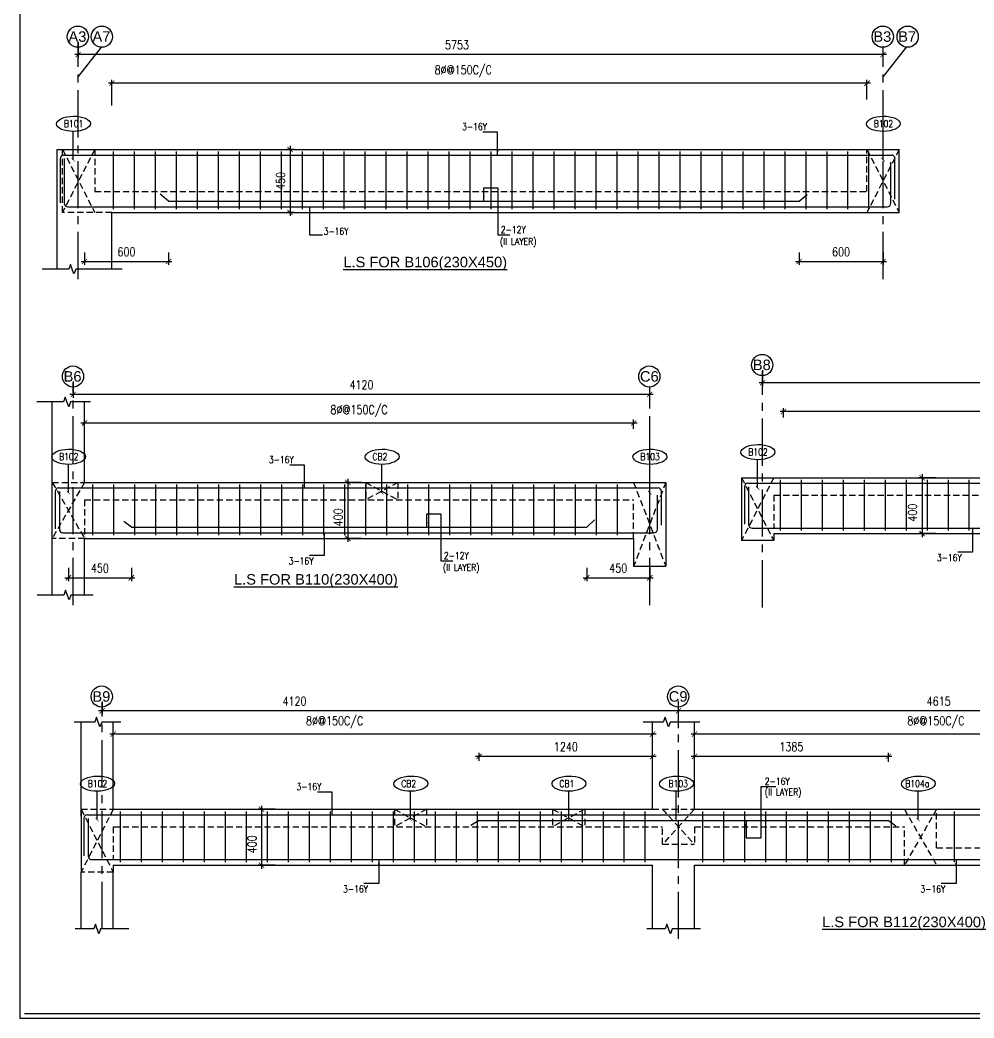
# Model space of a CAD drawing. Header units: millimetres. Extents: x 12977220 to 13113408, y -169657 to -55898.
# Drawn here: x 13040458 to 13047277, y -69919 to -62782 of the extents above; entities that cross this region are included whole.
import ezdxf

# ---------------------------------------------------------------- set-up
doc = ezdxf.new("R2010")
doc.units = ezdxf.units.MM
doc.header["$LTSCALE"] = 3
doc.header["$PDMODE"] = 66
for name, pattern in [('CENTER', [2, 1.25, -0.25, 0.25, -0.25]), ('CENTER2', [1.125, 0.75, -0.125, 0.125, -0.125]), ('HIDDEN', [0.375, 0.25, -0.125]), ('HIDDENX2', [0.75, 0.5, -0.25])]:
    doc.linetypes.add(name, pattern=pattern)
for name, color, linetype in [('BEAM ROD', 211, 'Continuous'), ('COLUMN-NAME', 83, 'Continuous'), ('DIM', 9, 'Continuous'), ('FOOTING', 60, 'Continuous'), ('GRID', 8, 'CENTER'), ('GRIDNAME', 83, 'Continuous'), ('Hidden', 5, 'HIDDEN'), ('STRIPS-COL-MID', 1, 'Continuous')]:
    doc.layers.add(name, color=color, linetype=linetype)
doc.styles.add('ariel', font='ARIAL.TTF')
doc.styles.add('ROMANS', font='romans.shx', dxfattribs={"width": 0.8})
doc.styles.add('ROMANT', font='romant.shx', dxfattribs={"width": 0.75})
doc.styles.add('STYLE1', font='romans.shx', dxfattribs={"width": 0.8})
doc.dimstyles.new('1NNN', dxfattribs={"dimtxt": 0.5, "dimasz": 0.625, "dimexe": 0.25, "dimexo": 0.25, "dimgap": 0.375, "dimtad": 1, "dimdec": 0, "dimzin": 0, "dimdsep": 46, "dimtxsty": 'ROMANS', "dimblk": 'ARCHTICK', "dimcen": 0.0225, "dimdle": 0.25, "dimclrd": 9, "dimclre": 9, "dimclrt": 4, "dimadec": 0, "dimazin": 0, "dimtfac": 1, "dimtdec": 0, "dimtofl": 0, "dimtmove": 0, "dimatfit": 3, "dimfxl": 1, "dimtvp": 0.25, "dimtolj": 1, "dimtzin": 0, "dimarcsym": 0})
doc.dimstyles.new('DIM', dxfattribs={"dimtxt": 3, "dimasz": 1, "dimexe": 1, "dimexo": 1, "dimgap": 0.5, "dimtad": 1, "dimdec": 0, "dimdsep": 46, "dimtxsty": 'ROMANT', "dimblk": 'DOT', "dimcen": 2, "dimdle": 1, "dimclrd": 9, "dimclre": 9, "dimclrt": 123, "dimadec": 0, "dimazin": 0, "dimtfac": 1, "dimtdec": 0, "dimtmove": 2, "dimatfit": 2, "dimldrblk": 'ARCHTICK', "dimfxl": 1, "dimarcsym": 0})

# ---------------------------------------------------------------- blocks, each defined once
blk = doc.blocks.new('_ARCHTICK')
at = {"color": 0, "linetype": 'ByBlock', "const_width": 0.15}
blk.add_lwpolyline([(-0.5, -0.5), (0.5, 0.5)], dxfattribs=at)
blk = doc.blocks.new('*D615')
at = {"layer": 'Defpoints', "color": 0, "transparency": 16777216}
for p in [(13040873.9, -62913.2), (13040873.9, -63029.6), (13046627, -63139.3)]:
    blk.add_point(p, dxfattribs=at)
at = {"layer": 'DIM', "color": 8, "lineweight": -2, "transparency": 16777216}
for p, q in [((13040873.9, -62938.2), (13040873.9, -63054.6)), ((13046627, -63114.3), (13046627, -63004.6)), ((13046652, -63029.6), (13040848.9, -63029.6))]:
    blk.add_line(p, q, dxfattribs=at)
at = {"layer": 'DIM', "color": 8, "lineweight": -2, "transparency": 16777216, "xscale": 37.5, "yscale": 37.5, "zscale": 37.5, "rotation": 180}
blk.add_blockref('_ARCHTICK', (13040873.9, -63029.6), dxfattribs=at)
at = {"layer": 'DIM', "color": 8, "lineweight": -2, "transparency": 16777216, "xscale": 37.5, "yscale": 37.5, "zscale": 37.5}
blk.add_blockref('_ARCHTICK', (13046627, -63029.6), dxfattribs=at)
at = {"layer": 'DIM', "color": 6, "transparency": 16777216, "insert": (13043580.9, -62960.8), "char_height": 62.5, "attachment_point": 5, "style": 'ROMANS'}
blk.add_mtext('\\A1;5753', dxfattribs=at)
blk = doc.blocks.new('*D616')
at = {"layer": 'Defpoints', "color": 0, "transparency": 16777216}
for p in [(13042443.4, -63708.1), (13042388, -64158.1), (13042443.4, -64158.1)]:
    blk.add_point(p, dxfattribs=at)
at = {"layer": 'DIM', "color": 8, "lineweight": -2, "transparency": 16777216}
for p, q in [((13042418.4, -63708.1), (13042363, -63708.1)), ((13042388, -63683.1), (13042388, -64183.1)), ((13042418.4, -64158.1), (13042363, -64158.1))]:
    blk.add_line(p, q, dxfattribs=at)
at = {"layer": 'DIM', "color": 8, "lineweight": -2, "transparency": 16777216, "xscale": 37.5, "yscale": 37.5, "zscale": 37.5}
for p, rotation in [((13042388, -63708.1), 90), ((13042388, -64158.1), 270)]:
    blk.add_blockref('_ARCHTICK', p, dxfattribs=dict(at, rotation=rotation))
at = {"layer": 'DIM', "color": 6, "transparency": 16777216, "insert": (13042319.3, -63933.1), "char_height": 62.5, "attachment_point": 5, "rotation": 90, "style": 'ROMANS'}
blk.add_mtext('\\A1;450', dxfattribs=at)
blk = doc.blocks.new('*D617')
at = {"layer": 'Defpoints', "color": 0, "transparency": 16777216}
for p in [(13041114.5, -63234.7), (13041114.5, -63419.9), (13046512, -63377.3)]:
    blk.add_point(p, dxfattribs=at)
at = {"layer": 'DIM', "color": 8, "lineweight": -2, "transparency": 16777216}
for p, q in [((13041114.5, -63394.9), (13041114.5, -63209.7)), ((13046512, -63352.3), (13046512, -63209.7)), ((13046537, -63234.7), (13041089.5, -63234.7))]:
    blk.add_line(p, q, dxfattribs=at)
at = {"layer": 'DIM', "color": 8, "lineweight": -2, "transparency": 16777216, "xscale": 37.5, "yscale": 37.5, "zscale": 37.5, "rotation": 180}
blk.add_blockref('_ARCHTICK', (13041114.5, -63234.7), dxfattribs=at)
at = {"layer": 'DIM', "color": 8, "lineweight": -2, "transparency": 16777216, "xscale": 37.5, "yscale": 37.5, "zscale": 37.5}
blk.add_blockref('_ARCHTICK', (13046512, -63234.7), dxfattribs=at)
at = {"layer": 'DIM', "color": 6, "transparency": 16777216, "insert": (13043625.7, -63149.6), "char_height": 62.5, "attachment_point": 5, "style": 'ROMANS'}
blk.add_mtext('\\A1;8%%C@150C/C', dxfattribs=at)
blk = doc.blocks.new('_Dot')
at = {"color": 0, "linetype": 'ByBlock', "lineweight": -2}
blk.add_line((-0.5, 0), (-1, 0), dxfattribs=at)
at = {"color": 0, "linetype": 'ByBlock', "const_width": 0.5}
blk.add_lwpolyline([(-0.25, 0, 1), (0.25, 0, 1)], format="xyb", close=True, dxfattribs=at)
blk = doc.blocks.new('*D621')
at = {"layer": 'Defpoints', "color": 0, "transparency": 16777216}
for p in [(13040838.9, -65343), (13040838.9, -65459.4), (13044958.9, -65573.1)]:
    blk.add_point(p, dxfattribs=at)
at = {"layer": 'DIM', "color": 8, "lineweight": -2, "transparency": 16777216}
for p, q in [((13040838.9, -65368), (13040838.9, -65484.4)), ((13044958.9, -65548.1), (13044958.9, -65434.4)), ((13044983.9, -65459.4), (13040813.9, -65459.4))]:
    blk.add_line(p, q, dxfattribs=at)
at = {"layer": 'DIM', "color": 8, "lineweight": -2, "transparency": 16777216, "xscale": 37.5, "yscale": 37.5, "zscale": 37.5, "rotation": 180}
blk.add_blockref('_ARCHTICK', (13040838.9, -65459.4), dxfattribs=at)
at = {"layer": 'DIM', "color": 8, "lineweight": -2, "transparency": 16777216, "xscale": 37.5, "yscale": 37.5, "zscale": 37.5}
blk.add_blockref('_ARCHTICK', (13044958.9, -65459.4), dxfattribs=at)
at = {"layer": 'DIM', "color": 6, "transparency": 16777216, "insert": (13042898.9, -65390.6), "char_height": 62.5, "attachment_point": 5, "style": 'ROMANS'}
blk.add_mtext('\\A1;4120', dxfattribs=at)
blk = doc.blocks.new('*D622')
at = {"layer": 'Defpoints', "color": 0, "transparency": 16777216}
for p in [(13042924.1, -66089.1), (13042801.3, -66489.1), (13042924.1, -66489.1)]:
    blk.add_point(p, dxfattribs=at)
at = {"layer": 'DIM', "color": 8, "lineweight": -2, "transparency": 16777216}
for p, q in [((13042801.3, -66064.1), (13042801.3, -66514.1)), ((13042899.1, -66089.1), (13042776.3, -66089.1)), ((13042899.1, -66489.1), (13042776.3, -66489.1))]:
    blk.add_line(p, q, dxfattribs=at)
at = {"layer": 'DIM', "color": 8, "lineweight": -2, "transparency": 16777216, "xscale": 37.5, "yscale": 37.5, "zscale": 37.5}
for p, rotation in [((13042801.3, -66089.1), 90), ((13042801.3, -66489.1), 270)]:
    blk.add_blockref('_ARCHTICK', p, dxfattribs=dict(at, rotation=rotation))
at = {"layer": 'DIM', "color": 6, "transparency": 16777216, "insert": (13042732.6, -66339.1), "char_height": 62.5, "attachment_point": 5, "rotation": 90, "style": 'ROMANS'}
blk.add_mtext('\\A1;400', dxfattribs=at)
blk = doc.blocks.new('*D623')
at = {"layer": 'Defpoints', "color": 0, "transparency": 16777216}
for p in [(13040918.9, -65664.5), (13040918.9, -65711.8), (13044843.9, -65731.8)]:
    blk.add_point(p, dxfattribs=at)
at = {"layer": 'DIM', "color": 8, "lineweight": -2, "transparency": 16777216}
for p, q in [((13040918.9, -65686.8), (13040918.9, -65639.5)), ((13044843.9, -65706.8), (13044843.9, -65639.5)), ((13044868.9, -65664.5), (13040893.9, -65664.5))]:
    blk.add_line(p, q, dxfattribs=at)
at = {"layer": 'DIM', "color": 8, "lineweight": -2, "transparency": 16777216, "xscale": 37.5, "yscale": 37.5, "zscale": 37.5, "rotation": 180}
blk.add_blockref('_ARCHTICK', (13040918.9, -65664.5), dxfattribs=at)
at = {"layer": 'DIM', "color": 8, "lineweight": -2, "transparency": 16777216, "xscale": 37.5, "yscale": 37.5, "zscale": 37.5}
blk.add_blockref('_ARCHTICK', (13044843.9, -65664.5), dxfattribs=at)
at = {"layer": 'DIM', "color": 6, "transparency": 16777216, "insert": (13042881.4, -65579.4), "char_height": 62.5, "attachment_point": 5, "style": 'ROMANS'}
blk.add_mtext('\\A1;8%%C@150C/C', dxfattribs=at)
blk = doc.blocks.new('*D625')
at = {"layer": 'Defpoints', "color": 0, "transparency": 16777216}
for p in [(13045765.4, -65260.6), (13045765.4, -65377), (13049815.4, -65486.8)]:
    blk.add_point(p, dxfattribs=at)
at = {"layer": 'DIM', "color": 8, "lineweight": -2, "transparency": 16777216}
for p, q in [((13045765.4, -65285.6), (13045765.4, -65402)), ((13049815.4, -65461.8), (13049815.4, -65352)), ((13049840.4, -65377), (13045740.4, -65377))]:
    blk.add_line(p, q, dxfattribs=at)
at = {"layer": 'DIM', "color": 8, "lineweight": -2, "transparency": 16777216, "xscale": 37.5, "yscale": 37.5, "zscale": 37.5, "rotation": 180}
blk.add_blockref('_ARCHTICK', (13045765.4, -65377), dxfattribs=at)
at = {"layer": 'DIM', "color": 8, "lineweight": -2, "transparency": 16777216, "xscale": 37.5, "yscale": 37.5, "zscale": 37.5}
blk.add_blockref('_ARCHTICK', (13049815.4, -65377), dxfattribs=at)
at = {"layer": 'DIM', "color": 6, "transparency": 16777216, "insert": (13047790.4, -65308.2), "char_height": 62.5, "attachment_point": 5, "style": 'ROMANS'}
blk.add_mtext('\\A1;4050', dxfattribs=at)
blk = doc.blocks.new('*D626')
at = {"layer": 'Defpoints', "color": 0, "transparency": 16777216}
for p in [(13047028.7, -66055.5), (13046905.9, -66455.5), (13047028.7, -66455.5)]:
    blk.add_point(p, dxfattribs=at)
at = {"layer": 'DIM', "color": 8, "lineweight": -2, "transparency": 16777216}
for p, q in [((13047003.7, -66055.5), (13046880.9, -66055.5)), ((13046905.9, -66030.5), (13046905.9, -66480.5)), ((13047003.7, -66455.5), (13046880.9, -66455.5))]:
    blk.add_line(p, q, dxfattribs=at)
at = {"layer": 'DIM', "color": 8, "lineweight": -2, "transparency": 16777216, "xscale": 37.5, "yscale": 37.5, "zscale": 37.5}
for p, rotation in [((13046905.9, -66055.5), 90), ((13046905.9, -66455.5), 270)]:
    blk.add_blockref('_ARCHTICK', p, dxfattribs=dict(at, rotation=rotation))
at = {"layer": 'DIM', "color": 6, "transparency": 16777216, "insert": (13046837.2, -66305.5), "char_height": 62.5, "attachment_point": 5, "rotation": 90, "style": 'ROMANS'}
blk.add_mtext('\\A1;400', dxfattribs=at)
blk = doc.blocks.new('*D630')
at = {"layer": 'Defpoints', "color": 0, "transparency": 16777216}
for p in [(13045915.4, -65582.1), (13045915.4, -65649.8), (13049550.4, -65649.8)]:
    blk.add_point(p, dxfattribs=at)
at = {"layer": 'DIM', "color": 8, "lineweight": -2, "transparency": 16777216}
for p, q in [((13049575.4, -65582.1), (13045890.4, -65582.1)), ((13045915.4, -65624.8), (13045915.4, -65557.1)), ((13049550.4, -65624.8), (13049550.4, -65557.1))]:
    blk.add_line(p, q, dxfattribs=at)
at = {"layer": 'DIM', "color": 8, "lineweight": -2, "transparency": 16777216, "xscale": 37.5, "yscale": 37.5, "zscale": 37.5, "rotation": 180}
blk.add_blockref('_ARCHTICK', (13045915.4, -65582.1), dxfattribs=at)
at = {"layer": 'DIM', "color": 8, "lineweight": -2, "transparency": 16777216, "xscale": 37.5, "yscale": 37.5, "zscale": 37.5}
blk.add_blockref('_ARCHTICK', (13049550.4, -65582.1), dxfattribs=at)
at = {"layer": 'DIM', "color": 6, "transparency": 16777216, "insert": (13047732.9, -65497), "char_height": 62.5, "attachment_point": 5, "style": 'ROMANS'}
blk.add_mtext('\\A1;8%%C@200C/C', dxfattribs=at)
blk = doc.blocks.new('*D631')
at = {"layer": 'Defpoints', "color": 0, "transparency": 16777216}
for p in [(13049779.6, -67628.3), (13045164.6, -67722.9), (13045164.6, -67870.4)]:
    blk.add_point(p, dxfattribs=at)
at = {"layer": 'DIM', "color": 8, "lineweight": -2, "transparency": 16777216}
for p, q in [((13049779.6, -67653.3), (13049779.6, -67747.9)), ((13049804.6, -67722.9), (13045139.6, -67722.9)), ((13045164.6, -67845.4), (13045164.6, -67697.9))]:
    blk.add_line(p, q, dxfattribs=at)
at = {"layer": 'DIM', "color": 8, "lineweight": -2, "transparency": 16777216, "xscale": 37.5, "yscale": 37.5, "zscale": 37.5, "rotation": 180}
blk.add_blockref('_ARCHTICK', (13045164.6, -67722.9), dxfattribs=at)
at = {"layer": 'DIM', "color": 8, "lineweight": -2, "transparency": 16777216, "xscale": 37.5, "yscale": 37.5, "zscale": 37.5}
blk.add_blockref('_ARCHTICK', (13049779.6, -67722.9), dxfattribs=at)
at = {"layer": 'DIM', "color": 6, "transparency": 16777216, "insert": (13047024.9, -67654.2), "char_height": 62.5, "attachment_point": 5, "style": 'ROMANS'}
blk.add_mtext('\\A1;4615', dxfattribs=at)
blk = doc.blocks.new('*D632')
at = {"layer": 'Defpoints', "color": 0, "transparency": 16777216}
for p in [(13041044.6, -67631.6), (13041044.6, -67722.9), (13045164.6, -67857.7)]:
    blk.add_point(p, dxfattribs=at)
at = {"layer": 'DIM', "color": 8, "lineweight": -2, "transparency": 16777216}
for p, q in [((13041044.6, -67656.6), (13041044.6, -67747.9)), ((13045189.6, -67722.9), (13041019.6, -67722.9)), ((13045164.6, -67832.7), (13045164.6, -67697.9))]:
    blk.add_line(p, q, dxfattribs=at)
at = {"layer": 'DIM', "color": 8, "lineweight": -2, "transparency": 16777216, "xscale": 37.5, "yscale": 37.5, "zscale": 37.5, "rotation": 180}
blk.add_blockref('_ARCHTICK', (13041044.6, -67722.9), dxfattribs=at)
at = {"layer": 'DIM', "color": 8, "lineweight": -2, "transparency": 16777216, "xscale": 37.5, "yscale": 37.5, "zscale": 37.5}
blk.add_blockref('_ARCHTICK', (13045164.6, -67722.9), dxfattribs=at)
at = {"layer": 'DIM', "color": 6, "transparency": 16777216, "insert": (13042420.2, -67654.2), "char_height": 62.5, "attachment_point": 5, "style": 'ROMANS'}
blk.add_mtext('\\A1;4120', dxfattribs=at)
blk = doc.blocks.new('*D633')
at = {"layer": 'Defpoints', "color": 0, "transparency": 16777216}
for p in [(13042307.9, -68426.5), (13042185.1, -68826.5), (13042307.9, -68826.5)]:
    blk.add_point(p, dxfattribs=at)
at = {"layer": 'DIM', "color": 8, "lineweight": -2, "transparency": 16777216}
for p, q in [((13042282.9, -68426.5), (13042160.1, -68426.5)), ((13042185.1, -68401.5), (13042185.1, -68851.5)), ((13042282.9, -68826.5), (13042160.1, -68826.5))]:
    blk.add_line(p, q, dxfattribs=at)
at = {"layer": 'DIM', "color": 8, "lineweight": -2, "transparency": 16777216, "xscale": 37.5, "yscale": 37.5, "zscale": 37.5}
for p, rotation in [((13042185.1, -68426.5), 90), ((13042185.1, -68826.5), 270)]:
    blk.add_blockref('_ARCHTICK', p, dxfattribs=dict(at, rotation=rotation))
at = {"layer": 'DIM', "color": 6, "transparency": 16777216, "insert": (13042116.4, -68676.5), "char_height": 62.5, "attachment_point": 5, "rotation": 90, "style": 'ROMANS'}
blk.add_mtext('\\A1;400', dxfattribs=at)
blk = doc.blocks.new('*D634')
at = {"layer": 'Defpoints', "color": 0, "transparency": 16777216}
for p in [(13045279.6, -68048.1), (13045279.6, -68146.3), (13046664.6, -68111.7)]:
    blk.add_point(p, dxfattribs=at)
at = {"layer": 'DIM', "color": 8, "lineweight": -2, "transparency": 16777216}
for p, q in [((13046689.6, -68048.1), (13045254.6, -68048.1)), ((13045279.6, -68121.3), (13045279.6, -68023.1)), ((13046664.6, -68086.7), (13046664.6, -68023.1))]:
    blk.add_line(p, q, dxfattribs=at)
at = {"layer": 'DIM', "color": 8, "lineweight": -2, "transparency": 16777216, "xscale": 37.5, "yscale": 37.5, "zscale": 37.5, "rotation": 180}
blk.add_blockref('_ARCHTICK', (13045279.6, -68048.1), dxfattribs=at)
at = {"layer": 'DIM', "color": 8, "lineweight": -2, "transparency": 16777216, "xscale": 37.5, "yscale": 37.5, "zscale": 37.5}
blk.add_blockref('_ARCHTICK', (13046664.6, -68048.1), dxfattribs=at)
at = {"layer": 'DIM', "color": 6, "transparency": 16777216, "insert": (13045972.1, -67979.4), "char_height": 62.5, "attachment_point": 5, "style": 'ROMANS'}
blk.add_mtext('\\A1;1385', dxfattribs=at)
blk = doc.blocks.new('*D635')
at = {"layer": 'Defpoints', "color": 0, "transparency": 16777216}
for p in [(13045279.6, -67889.1), (13045279.6, -67930.4), (13049594.6, -67977.1)]:
    blk.add_point(p, dxfattribs=at)
at = {"layer": 'DIM', "color": 8, "lineweight": -2, "transparency": 16777216}
for p, q in [((13045279.6, -67905.4), (13045279.6, -67864.1)), ((13049594.6, -67952.1), (13049594.6, -67864.1)), ((13049619.6, -67889.1), (13045254.6, -67889.1))]:
    blk.add_line(p, q, dxfattribs=at)
at = {"layer": 'DIM', "color": 8, "lineweight": -2, "transparency": 16777216, "xscale": 37.5, "yscale": 37.5, "zscale": 37.5, "rotation": 180}
blk.add_blockref('_ARCHTICK', (13045279.6, -67889.1), dxfattribs=at)
at = {"layer": 'DIM', "color": 8, "lineweight": -2, "transparency": 16777216, "xscale": 37.5, "yscale": 37.5, "zscale": 37.5}
blk.add_blockref('_ARCHTICK', (13049594.6, -67889.1), dxfattribs=at)
at = {"layer": 'DIM', "color": 6, "transparency": 16777216, "insert": (13047004.5, -67804), "char_height": 62.5, "attachment_point": 5, "style": 'ROMANS'}
blk.add_mtext('\\A1;8%%C@150C/C', dxfattribs=at)
blk = doc.blocks.new('*D636')
at = {"layer": 'Defpoints', "color": 0, "transparency": 16777216}
for p in [(13043739.6, -68048.1), (13043739.6, -68104.3), (13044979.6, -68093.6)]:
    blk.add_point(p, dxfattribs=at)
at = {"layer": 'DIM', "color": 8, "lineweight": -2, "transparency": 16777216}
for p, q in [((13045004.6, -68048.1), (13043714.6, -68048.1)), ((13043739.6, -68079.3), (13043739.6, -68023.1)), ((13044979.6, -68068.6), (13044979.6, -68023.1))]:
    blk.add_line(p, q, dxfattribs=at)
at = {"layer": 'DIM', "color": 8, "lineweight": -2, "transparency": 16777216, "xscale": 37.5, "yscale": 37.5, "zscale": 37.5, "rotation": 180}
blk.add_blockref('_ARCHTICK', (13043739.6, -68048.1), dxfattribs=at)
at = {"layer": 'DIM', "color": 8, "lineweight": -2, "transparency": 16777216, "xscale": 37.5, "yscale": 37.5, "zscale": 37.5}
blk.add_blockref('_ARCHTICK', (13044979.6, -68048.1), dxfattribs=at)
at = {"layer": 'DIM', "color": 6, "transparency": 16777216, "insert": (13044359.6, -67979.4), "char_height": 62.5, "attachment_point": 5, "style": 'ROMANS'}
blk.add_mtext('\\A1;1240', dxfattribs=at)
blk = doc.blocks.new('*D637')
at = {"layer": 'Defpoints', "color": 0, "transparency": 16777216}
for p in [(13041124.6, -67889.1), (13041124.6, -68000.2), (13044979.6, -68020.4)]:
    blk.add_point(p, dxfattribs=at)
at = {"layer": 'DIM', "color": 8, "lineweight": -2, "transparency": 16777216}
for p, q in [((13041124.6, -67975.2), (13041124.6, -67864.1)), ((13044979.6, -67995.4), (13044979.6, -67864.1)), ((13045004.6, -67889.1), (13041099.6, -67889.1))]:
    blk.add_line(p, q, dxfattribs=at)
at = {"layer": 'DIM', "color": 8, "lineweight": -2, "transparency": 16777216, "xscale": 37.5, "yscale": 37.5, "zscale": 37.5, "rotation": 180}
blk.add_blockref('_ARCHTICK', (13041124.6, -67889.1), dxfattribs=at)
at = {"layer": 'DIM', "color": 8, "lineweight": -2, "transparency": 16777216, "xscale": 37.5, "yscale": 37.5, "zscale": 37.5}
blk.add_blockref('_ARCHTICK', (13044979.6, -67889.1), dxfattribs=at)
at = {"layer": 'DIM', "color": 6, "transparency": 16777216, "insert": (13042706.6, -67804), "char_height": 62.5, "attachment_point": 5, "style": 'ROMANS'}
blk.add_mtext('\\A1;8%%C@150C/C', dxfattribs=at)
blk = doc.blocks.new('*D645')
at = {"layer": 'Defpoints', "color": 0, "transparency": 16777216}
for p in [(13040919.2, -64420), (13041519.2, -64420), (13041519.2, -64509.5)]:
    blk.add_point(p, dxfattribs=at)
at = {"layer": 'DIM', "color": 8, "lineweight": -2, "transparency": 16777216}
for p, q in [((13040919.2, -64445), (13040919.2, -64534.5)), ((13041519.2, -64445), (13041519.2, -64534.5)), ((13040894.2, -64509.5), (13041544.2, -64509.5))]:
    blk.add_line(p, q, dxfattribs=at)
at = {"layer": 'DIM', "color": 8, "lineweight": -2, "transparency": 16777216, "xscale": 37.5, "yscale": 37.5, "zscale": 37.5, "rotation": 180}
blk.add_blockref('_ARCHTICK', (13040919.2, -64509.5), dxfattribs=at)
at = {"layer": 'DIM', "color": 8, "lineweight": -2, "transparency": 16777216, "xscale": 37.5, "yscale": 37.5, "zscale": 37.5}
blk.add_blockref('_ARCHTICK', (13041519.2, -64509.5), dxfattribs=at)
at = {"layer": 'DIM', "color": 6, "transparency": 16777216, "insert": (13041219.2, -64440.7), "char_height": 62.5, "attachment_point": 5, "style": 'ROMANS'}
blk.add_mtext('\\A1;600', dxfattribs=at)
blk = doc.blocks.new('*D646')
at = {"layer": 'Defpoints', "color": 0, "transparency": 16777216}
for p in [(13046027, -64420), (13046627, -64420), (13046627, -64509.5)]:
    blk.add_point(p, dxfattribs=at)
at = {"layer": 'DIM', "color": 8, "lineweight": -2, "transparency": 16777216}
for p, q in [((13046027, -64445), (13046027, -64534.5)), ((13046627, -64445), (13046627, -64534.5)), ((13046002, -64509.5), (13046652, -64509.5))]:
    blk.add_line(p, q, dxfattribs=at)
at = {"layer": 'DIM', "color": 8, "lineweight": -2, "transparency": 16777216, "xscale": 37.5, "yscale": 37.5, "zscale": 37.5, "rotation": 180}
blk.add_blockref('_ARCHTICK', (13046027, -64509.5), dxfattribs=at)
at = {"layer": 'DIM', "color": 8, "lineweight": -2, "transparency": 16777216, "xscale": 37.5, "yscale": 37.5, "zscale": 37.5}
blk.add_blockref('_ARCHTICK', (13046627, -64509.5), dxfattribs=at)
at = {"layer": 'DIM', "color": 6, "transparency": 16777216, "insert": (13046327, -64440.7), "char_height": 62.5, "attachment_point": 5, "style": 'ROMANS'}
blk.add_mtext('\\A1;600', dxfattribs=at)
blk = doc.blocks.new('*D649')
at = {"layer": 'Defpoints', "color": 0, "transparency": 16777216}
for p in [(13040803.9, -66674), (13041253.9, -66674), (13041253.9, -66771.2)]:
    blk.add_point(p, dxfattribs=at)
at = {"layer": 'DIM', "color": 8, "lineweight": -2, "transparency": 16777216}
for p, q in [((13040803.9, -66699), (13040803.9, -66796.2)), ((13041253.9, -66699), (13041253.9, -66796.2)), ((13040778.9, -66771.2), (13041278.9, -66771.2))]:
    blk.add_line(p, q, dxfattribs=at)
at = {"layer": 'DIM', "color": 8, "lineweight": -2, "transparency": 16777216, "xscale": 37.5, "yscale": 37.5, "zscale": 37.5, "rotation": 180}
blk.add_blockref('_ARCHTICK', (13040803.9, -66771.2), dxfattribs=at)
at = {"layer": 'DIM', "color": 8, "lineweight": -2, "transparency": 16777216, "xscale": 37.5, "yscale": 37.5, "zscale": 37.5}
blk.add_blockref('_ARCHTICK', (13041253.9, -66771.2), dxfattribs=at)
at = {"layer": 'DIM', "color": 6, "transparency": 16777216, "insert": (13041028.9, -66702.4), "char_height": 62.5, "attachment_point": 5, "style": 'ROMANS'}
blk.add_mtext('\\A1;450', dxfattribs=at)
blk = doc.blocks.new('*D650')
at = {"layer": 'Defpoints', "color": 0, "transparency": 16777216}
for p in [(13044508.9, -66674), (13044958.9, -66674), (13044958.9, -66771.2)]:
    blk.add_point(p, dxfattribs=at)
at = {"layer": 'DIM', "color": 8, "lineweight": -2, "transparency": 16777216}
for p, q in [((13044508.9, -66699), (13044508.9, -66796.2)), ((13044958.9, -66699), (13044958.9, -66796.2)), ((13044483.9, -66771.2), (13044983.9, -66771.2))]:
    blk.add_line(p, q, dxfattribs=at)
at = {"layer": 'DIM', "color": 8, "lineweight": -2, "transparency": 16777216, "xscale": 37.5, "yscale": 37.5, "zscale": 37.5, "rotation": 180}
blk.add_blockref('_ARCHTICK', (13044508.9, -66771.2), dxfattribs=at)
at = {"layer": 'DIM', "color": 8, "lineweight": -2, "transparency": 16777216, "xscale": 37.5, "yscale": 37.5, "zscale": 37.5}
blk.add_blockref('_ARCHTICK', (13044958.9, -66771.2), dxfattribs=at)
at = {"layer": 'DIM', "color": 6, "transparency": 16777216, "insert": (13044733.9, -66702.4), "char_height": 62.5, "attachment_point": 5, "style": 'ROMANS'}
blk.add_mtext('\\A1;450', dxfattribs=at)

msp = doc.modelspace()

# ---------------------------------------------------------------- linework, layer by layer
at = {"layer": 'BEAM ROD', "color": 2}
for p, q in [((13040744.4, -63773.1), (13040744.4, -64091.1)), ((13040769.4, -63748.1), (13045068.2, -63748.1)), ((13040774.4, -63773.1), (13040774.4, -64093.1)), ((13045068.2, -63748.1), (13046687, -63748.1)), ((13046682, -64093.1), (13046682, -63798.4)), ((13046712, -64064.8), (13046712, -63773.1)), ((13041519.2, -64078.1), (13041459.8, -64028.3)), ((13041519.2, -64078.1), (13046027, -64078.1)), ((13046027, -64078.1), (13046083.4, -64030.1)), ((13040799.4, -64118.1), (13046657, -64118.1)), ((13040709.4, -66154.1), (13040709.4, -66422.2)), ((13040734.4, -66129.1), (13044803.3, -66129.1)), ((13040739.4, -66154.1), (13040739.4, -66424.1)), ((13044803.3, -66129.1), (13045018.9, -66129.1)), ((13045043.9, -66395.9), (13045043.9, -66154.1)), ((13045635.8, -66120.5), (13045635.8, -66388.6)), ((13045660.8, -66095.5), (13049959.7, -66095.5)), ((13045665.8, -66120.5), (13045665.8, -66390.5)), ((13045013.9, -66424.1), (13045013.9, -66179.4)), ((13041253.9, -66409.1), (13041199.4, -66368.7)), ((13044508.9, -66409.1), (13044564.8, -66357.6)), ((13041253.9, -66409.1), (13044508.9, -66409.1)), ((13045690.8, -66415.5), (13054530.4, -66415.5)), ((13040764.4, -66449.1), (13044988.9, -66449.1)), ((13040915, -68491.5), (13040915, -68759.5)), ((13040940, -68466.5), (13045238.9, -68466.5)), ((13040945, -68491.5), (13040945, -68761.5)), ((13043739.6, -68506.5), (13043679.6, -68541.7)), ((13043739.6, -68506.5), (13046664.6, -68506.5)), ((13045238.9, -68466.5), (13049839.6, -68466.5)), ((13046664.6, -68506.5), (13046718.5, -68544.9)), ((13040970, -68786.5), (13049809.6, -68786.5))]:
    msp.add_line(p, q, dxfattribs=at)
for centre, start, end in [((13040769.4, -63773.1), 90, 180), ((13046687, -63773.1), 0, 90), ((13040799.4, -64093.1, 0), 180, 270), ((13046657, -64093.1, 0), 270, 0), ((13040734.4, -66154.1), 90, 180), ((13045018.9, -66154.1), 0, 90), ((13045660.8, -66120.5), 90, 180), ((13040764.4, -66424.1, 0), 180, 270), ((13044988.9, -66424.1, 0), 270, 0), ((13045690.8, -66390.5, 0), 180, 270), ((13040940, -68491.5), 90, 180), ((13040970, -68761.5, 0), 180, 270)]:
    msp.add_arc(centre, 25, start, end, dxfattribs=at)
at = {"layer": 'COLUMN-NAME', "color": 8, "linetype": 'HIDDENX2', "ltscale": 30}
for p, q in [((13040762, -63708.1), (13040992, -63708.1)), ((13040992, -63708.1), (13040762, -64158.1)), ((13040762, -63708.1), (13040992, -64158.1)), ((13040762, -64158.1), (13040762, -63708.1)), ((13040992, -63708.1), (13040992, -64008.1)), ((13046512, -64008.1), (13046512, -63708.1)), ((13046742, -63708.1), (13046512, -64158.1)), ((13046512, -63708.1), (13046742, -64158.1)), ((13040992, -64008.1), (13046512, -64008.1)), ((13041114.5, -64158.1), (13040762, -64158.1)), ((13045845.4, -66055.5), (13045615.4, -66505.5)), ((13045615.4, -66055.5), (13045845.4, -66505.5)), ((13040688.9, -66089.1), (13040918.9, -66089.1)), ((13040918.9, -66089.1), (13040688.9, -66489.1)), ((13040688.9, -66089.1), (13040918.9, -66489.1)), ((13042928.9, -66089.1), (13042928.9, -66214.1)), ((13042928.9, -66089.1), (13043158.9, -66214.1)), ((13043158.9, -66089.1), (13042928.9, -66214.1)), ((13043158.9, -66089.1), (13043158.9, -66214.1)), ((13045073.9, -66089.1), (13044843.9, -66689.1)), ((13044843.9, -66089.1), (13045073.9, -66689.1)), ((13040918.9, -66214.1), (13044843.9, -66214.1)), ((13040918.9, -66214.1), (13040918.9, -66489.1)), ((13044843.9, -66214.1), (13044843.9, -66214.1)), ((13044843.9, -66489.1), (13044843.9, -66214.1)), ((13045845.4, -66180.5), (13049770.4, -66180.5)), ((13045845.4, -66180.5), (13045845.4, -66415.5)), ((13040918.9, -66489.1), (13040688.9, -66489.1)), ((13040894.6, -68426.5), (13041124.6, -68426.5)), ((13041124.6, -68426.5), (13040894.6, -68876.5)), ((13040894.6, -68426.5), (13041124.6, -68876.5)), ((13043134.6, -68426.5), (13043134.6, -68551.5)), ((13043134.6, -68426.5), (13043364.6, -68551.5)), ((13043364.6, -68426.5), (13043134.6, -68551.5)), ((13043364.6, -68426.5), (13043364.6, -68551.5)), ((13044264.6, -68426.5), (13044264.6, -68551.5)), ((13044264.6, -68426.5), (13044494.6, -68551.5)), ((13044494.6, -68426.5), (13044264.6, -68551.5)), ((13044494.6, -68426.5), (13044494.6, -68551.5)), ((13044979.6, -68426.5), (13045279.6, -68426.5)), ((13045279.6, -68426.5), (13045049.6, -68676.5)), ((13045049.6, -68426.5), (13045279.6, -68676.5)), ((13047009.6, -68426.5), (13046779.5, -68826.5)), ((13046779.6, -68426.5), (13047009.5, -68826.5)), ((13047009.6, -68701.5), (13047009.6, -68426.5)), ((13041124.6, -68551.5), (13045049.6, -68551.5)), ((13041124.6, -68551.5), (13041124.6, -68786.5)), ((13045049.6, -68676.5), (13045049.6, -68551.5)), ((13045279.6, -68551.5), (13046779.6, -68551.5)), ((13045279.6, -68551.5), (13045279.6, -68676.5)), ((13046779.5, -68826.5), (13046779.6, -68551.5)), ((13045049.6, -68676.5), (13045279.6, -68676.5)), ((13047009.6, -68701.5), (13049664.5, -68701.5)), ((13041124.6, -68876.5), (13040894.6, -68876.5))]:
    msp.add_line(p, q, dxfattribs=at)
at = {"layer": 'DIM', "color": 1, "linetype": 'ByBlock', "ltscale": 500}
for p, q in [((13040723.9, -63708.1), (13044808.9, -63708.1)), ((13040723.9, -64158.1), (13040723.9, -63708.1)), ((13044808.9, -63708.1), (13046742, -63708.1)), ((13046742, -64158.1), (13046742, -63708.1)), ((13040723.9, -64564.1), (13040723.9, -64158.1)), ((13041114.5, -64564.1), (13041114.5, -64158.1)), ((13041114.5, -64158.1), (13044808.9, -64158.1)), ((13044808.9, -64158.1), (13046742, -64158.1)), ((13040688.9, -66489.1), (13040688.9, -65514.9)), ((13040918.9, -66089.1), (13040918.9, -65514.9)), ((13045615.4, -66055.5), (13045915.4, -66055.5)), ((13045615.4, -66055.5), (13045615.4, -66505.5)), ((13045915.4, -66055.5), (13049550.4, -66055.5)), ((13040906.5, -66089.1), (13044843.9, -66089.1)), ((13044843.9, -66089.1), (13044843.9, -66089.1)), ((13044843.9, -66089.1), (13045073.9, -66089.1)), ((13045073.9, -66089.1), (13045073.9, -66689.1)), ((13040688.9, -66895.2), (13040688.9, -66489.1)), ((13040918.9, -66895.2), (13040918.9, -66489.1)), ((13040918.9, -66489.1), (13044843.9, -66489.1)), ((13044843.9, -66489.1), (13044843.9, -66489.1)), ((13044843.9, -66489.1), (13044843.9, -66689.1)), ((13045845.4, -66505.5), (13045615.4, -66505.5)), ((13045845.4, -66455.5), (13049550.4, -66455.5)), ((13045845.4, -66455.5), (13045845.4, -66505.5)), ((13044843.9, -66689.1), (13045073.9, -66689.1)), ((13040894.6, -68476.5), (13040894.6, -67803.4)), ((13041124.6, -68426.5), (13041124.6, -67803.4)), ((13044979.6, -68426.5), (13044979.6, -67803.4)), ((13045279.6, -68426.5), (13045279.6, -67804)), ((13040894.6, -68426.5), (13040894.6, -68876.5)), ((13041124.6, -68426.5), (13044979.6, -68426.5)), ((13045279.6, -68426.5), (13049594.6, -68426.5)), ((13041124.6, -68826.5), (13044979.6, -68826.5)), ((13041124.6, -68826.5), (13041124.6, -68876.5)), ((13044979.6, -69282.5), (13044979.6, -68826.5)), ((13045279.6, -69283), (13045279.6, -68826.5)), ((13045279.6, -68826.5), (13049594.6, -68826.5)), ((13040894.6, -69282.5), (13040894.6, -68876.5)), ((13041124.6, -69282.5), (13041124.6, -68876.5))]:
    msp.add_line(p, q, dxfattribs=at)
at = {"layer": 'DIM', "color": 8}
for p, q in [((13045756.4, -68629.9), (13045756.4, -68264.4)), ((13045756.4, -68264.4), (13045861, -68264.4))]:
    msp.add_line(p, q, dxfattribs=at)
at = {"layer": 'DIM', "linetype": 'ByBlock', "ltscale": 500}
msp.add_line((13040490.8, -69886.2), (13057249.7, -69886.2), dxfattribs=at)
msp.add_lwpolyline([(13060059.8, -56059.2), (13040457.8, -56059.2), (13040457.8, -69919.2), (13060059.8, -69919.2)], close=True, dxfattribs=at)
at = {"layer": 'FOOTING', "color": 6, "linetype": 'ByBlock'}
for centre in [(13040840.7, -63525), (13046628.8, -63525), (13040805.7, -65906.1), (13043046.2, -65906.1), (13044960.7, -65906.1), (13045732.2, -65872.5), (13041011.4, -68243.4), (13043251.8, -68243.4), (13044381.8, -68243.4), (13045150.7, -68243.4), (13046878.7, -68243.4)]:
    msp.add_ellipse(centre, major_axis=(-121.2, -1.5), ratio=0.448183, dxfattribs=at)
at = {"layer": 'GRID', "linetype": 'CENTER2', "ltscale": 150}
for p, q in [((13040873.9, -64635.4), (13040873.9, -62944.3)), ((13041038.2, -62976.9), (13040873.9, -63186.2)), ((13046791.3, -62976.9), (13046627, -63186.2)), ((13046627, -64635.4), (13046627, -62977.7)), ((13045765.4, -66982.8), (13045765.4, -65291.8)), ((13040838.9, -66966.4), (13040838.9, -65374.2)), ((13044958.9, -66966.4), (13044958.9, -65407.5)), ((13045164.6, -69354), (13045164.6, -67650.3)), ((13041044.6, -69282.5), (13041044.6, -67662.7))]:
    msp.add_line(p, q, dxfattribs=at)
at = {"layer": 'GRIDNAME'}
for centre in [(13040871.6, -62902), (13041043.1, -62902), (13046624.7, -62902), (13046802.5, -62902), (13045763, -65249.4), (13040836.6, -65331.8), (13044956.6, -65331.8), (13041042.2, -67620.3), (13045162.2, -67620.3)]:
    msp.add_circle(centre, 75.8, dxfattribs=at)
at = {"layer": 'Hidden', "color": 1, "linetype": 'Continuous'}
for points in [[(13041188.9, -64564.1), (13040856.5, -64564.1), (13040844, -64598.5), (13040819, -64529.8), (13040806.5, -64564.1), (13040616.5, -64564.1)], [(13040961.9, -65513.5), (13040819.4, -65513.5), (13040806.9, -65547.9), (13040781.9, -65479.2), (13040769.4, -65513.5), (13040579.4, -65513.5)], [(13040980.9, -66895.2), (13040821.5, -66895.2), (13040809, -66929.5), (13040784, -66860.8), (13040771.5, -66895.2), (13040581.5, -66895.2)], [(13041179.5, -67803), (13041042, -67803), (13041029.5, -67837.3), (13041004.5, -67768.6), (13040992, -67803), (13040844.8, -67803)], [(13045316.2, -67803), (13045106, -67803), (13045093.5, -67837.3), (13045068.5, -67768.6), (13045056, -67803), (13044911.6, -67803)], [(13041236.3, -69282.5), (13041034.6, -69282.5), (13041022.1, -69316.8), (13040997.1, -69248.2), (13040984.6, -69282.5), (13040853, -69282.5)], [(13045321.3, -69282.5), (13045119.6, -69282.5), (13045107.1, -69316.8), (13045082.1, -69248.2), (13045069.6, -69282.5), (13044938, -69282.5)]]:
    msp.add_lwpolyline(points, dxfattribs=at)
at = {"layer": 'STRIPS-COL-MID', "color": 8, "linetype": 'Continuous'}
for p, q in [((13041123.8, -63723.2), (13041123.8, -64135.8)), ((13041273.8, -63723.2), (13041273.8, -64135.8)), ((13041423.8, -63723.2), (13041423.8, -64135.8)), ((13041573.8, -63723.2), (13041573.8, -64135.8)), ((13041723.8, -63723.2), (13041723.8, -64135.8)), ((13041873.8, -63723.2), (13041873.8, -64135.8)), ((13042023.8, -63723.2), (13042023.8, -64135.8)), ((13042173.8, -63723.2), (13042173.8, -64135.8)), ((13042323.8, -63723.2), (13042323.8, -64135.8)), ((13042473.8, -63723.2), (13042473.8, -64135.8)), ((13042623.8, -63723.2), (13042623.8, -64135.8)), ((13042773.8, -63723.2), (13042773.8, -64135.8)), ((13042923.8, -63723.2), (13042923.8, -64135.8)), ((13043073.8, -63723.2), (13043073.8, -64135.8)), ((13043223.8, -63723.2), (13043223.8, -64135.8)), ((13043373.8, -63723.2), (13043373.8, -64135.8)), ((13043523.8, -63723.2), (13043523.8, -64135.8)), ((13043673.8, -63723.2), (13043673.8, -64135.8)), ((13043823.8, -63723.2), (13043823.8, -64135.8)), ((13043973.8, -63723.2), (13043973.8, -64135.8)), ((13044123.8, -63723.2), (13044123.8, -64135.8)), ((13044273.8, -63723.2), (13044273.8, -64135.8)), ((13044423.8, -63723.2), (13044423.8, -64135.8)), ((13044573.8, -63723.2), (13044573.8, -64135.8)), ((13044723.8, -63723.2), (13044723.8, -64135.8)), ((13044873.8, -63723.2), (13044873.8, -64135.8)), ((13045023.8, -63723.2), (13045023.8, -64135.8)), ((13045173.8, -63723.2), (13045173.8, -64135.8)), ((13045323.8, -63723.2), (13045323.8, -64135.8)), ((13045473.8, -63723.2), (13045473.8, -64135.8)), ((13045475.2, -63723.2), (13045475.2, -64135.8)), ((13045623.8, -63723.2), (13045623.8, -64135.8)), ((13045773.8, -63723.2), (13045773.8, -64135.8)), ((13045923.8, -63723.2), (13045923.8, -64135.8)), ((13046075.2, -63723.2), (13046075.2, -64135.8)), ((13046223.8, -63723.2), (13046223.8, -64135.8)), ((13046373.8, -63723.2), (13046373.8, -64135.8)), ((13046523.8, -63723.2), (13046523.8, -64135.8)), ((13043872.9, -63983.5), (13043872.9, -64318.3)), ((13043872.9, -64318.3), (13043959.7, -64318.3)), ((13045891, -66070.7), (13045891, -66433.2)), ((13046041, -66070.7), (13046041, -66433.2)), ((13046191, -66070.7), (13046191, -66433.2)), ((13046341, -66070.7), (13046341, -66433.2)), ((13046491, -66070.7), (13046491, -66433.2)), ((13046641, -66070.7), (13046641, -66433.2)), ((13046791, -66070.7), (13046791, -66433.2)), ((13046941, -66070.7), (13046941, -66433.2)), ((13047091, -66070.7), (13047091, -66433.2)), ((13047241, -66070.7), (13047241, -66433.2)), ((13040977.2, -66104.3), (13040977.2, -66466.8)), ((13041127.2, -66104.3), (13041127.2, -66466.8)), ((13041277.2, -66104.3), (13041277.2, -66466.8)), ((13041427.2, -66104.3), (13041427.2, -66466.8)), ((13041577.2, -66104.3), (13041577.2, -66466.8)), ((13041727.2, -66104.3), (13041727.2, -66466.8)), ((13041877.2, -66104.3), (13041877.2, -66466.8)), ((13042027.2, -66104.3), (13042027.2, -66466.8)), ((13042177.2, -66104.3), (13042177.2, -66466.8)), ((13042327.2, -66104.3), (13042327.2, -66466.8)), ((13042477.2, -66104.3), (13042477.2, -66466.8)), ((13042627.2, -66104.3), (13042627.2, -66466.8)), ((13042777.2, -66104.3), (13042777.2, -66466.8)), ((13042927.2, -66104.3), (13042927.2, -66466.8)), ((13043077.2, -66104.3), (13043077.2, -66466.8)), ((13043227.2, -66104.3), (13043227.2, -66466.8)), ((13043377.2, -66104.3), (13043377.2, -66466.8)), ((13043527.2, -66104.3), (13043527.2, -66466.8)), ((13043677.2, -66104.3), (13043677.2, -66466.8)), ((13043827.2, -66104.3), (13043827.2, -66466.8)), ((13043977.2, -66104.3), (13043977.2, -66466.8)), ((13044127.2, -66104.3), (13044127.2, -66466.8)), ((13044277.2, -66104.3), (13044277.2, -66466.8)), ((13044427.2, -66104.3), (13044427.2, -66466.8)), ((13044577.2, -66104.3), (13044577.2, -66466.8)), ((13044727.2, -66104.3), (13044727.2, -66466.8)), ((13043465.8, -66314.5), (13043465.8, -66649.4)), ((13043465.8, -66649.4), (13043552.6, -66649.4)), ((13041175.1, -68441.6), (13041175.1, -68804.2)), ((13041325.1, -68441.6), (13041325.1, -68804.2)), ((13041475.1, -68441.6), (13041475.1, -68804.2)), ((13041625.1, -68441.6), (13041625.1, -68804.2)), ((13041775.1, -68441.6), (13041775.1, -68804.2)), ((13041925.1, -68441.6), (13041925.1, -68804.2)), ((13042075.1, -68441.6), (13042075.1, -68804.2)), ((13042225.1, -68441.6), (13042225.1, -68804.2)), ((13042375.1, -68441.6), (13042375.1, -68804.2)), ((13042525.1, -68441.6), (13042525.1, -68804.2)), ((13042675.1, -68441.6), (13042675.1, -68804.2)), ((13042825.1, -68441.6), (13042825.1, -68804.2)), ((13042975.1, -68441.6), (13042975.1, -68804.2)), ((13043125.1, -68441.6), (13043125.1, -68804.2)), ((13043275.1, -68441.6), (13043275.1, -68804.2)), ((13043425.1, -68441.6), (13043425.1, -68804.2)), ((13043575.1, -68441.6), (13043575.1, -68804.2)), ((13043725.1, -68441.6), (13043725.1, -68804.2)), ((13043875.1, -68441.6), (13043875.1, -68804.2)), ((13044025.1, -68441.6), (13044025.1, -68804.2)), ((13044175.1, -68441.6), (13044175.1, -68804.2)), ((13044325.1, -68441.6), (13044325.1, -68804.2)), ((13044475.1, -68441.6), (13044475.1, -68804.2)), ((13044625.1, -68441.6), (13044625.1, -68804.2)), ((13044775.1, -68441.6), (13044775.1, -68804.2)), ((13044925.1, -68441.6), (13044925.1, -68804.2)), ((13045335.4, -68441.6), (13045335.4, -68804.2)), ((13045485.4, -68441.6), (13045485.4, -68804.2)), ((13045635.4, -68441.6), (13045635.4, -68804.2)), ((13045785.4, -68441.6), (13045785.4, -68804.2)), ((13045935.4, -68441.6), (13045935.4, -68804.2)), ((13046085.4, -68441.6), (13046085.4, -68804.2)), ((13046235.4, -68441.6), (13046235.4, -68804.2)), ((13046385.4, -68441.6), (13046385.4, -68804.2)), ((13046535.4, -68441.6), (13046535.4, -68804.2)), ((13046685.4, -68441.6), (13046685.4, -68804.2)), ((13047135.4, -68441.6), (13047135.4, -68804.2))]:
    msp.add_line(p, q, dxfattribs=at)

# ---------------------------------------------------------------- texts
at = {"layer": 'FOOTING', "color": 6, "linetype": 'ByBlock', "style": 'STYLE1', "width": 0.8}
for s, p in [('B101', (13040772, -63548.8)), ('B102', (13046560.2, -63548.8)), ('3-16Y', (13043617.6, -63570.6)), ('3-16Y', (13042628.2, -64318.3)), ('2-12Y', (13043894.7, -64306.4)), ('(II LAYER)', (13043887.8, -64391.5)), ('B102', (13045663.5, -65896.3)), ('B102', (13040737.1, -65929.9)), ('3-16Y', (13042236.7, -65951.7)), ('CB2', (13042977.6, -65929.9)), ('B103', (13044892.1, -65929.9)), ('3-16Y', (13042378.1, -66676.6)), ('2-12Y', (13043487.6, -66637.4)), ('3-16Y', (13047011.4, -66651.3)), ('(II LAYER)', (13043480.7, -66722.6)), ('B102', (13040942.7, -68267.2)), ('CB2', (13043183.2, -68267.2)), ('CB1', (13044313.2, -68267.2)), ('B103', (13045093.4, -68267.2)), ('2-16Y', (13045781.5, -68251.3)), ('B104a', (13046785.9, -68267.2)), ('3-16Y', (13042434.2, -68289)), ('(II LAYER)', (13045781.5, -68327.6)), ('3-16Y', (13042767.5, -69022.2)), ('3-16Y', (13046893.7, -69022.2))]:
    msp.add_text(s, height=50, dxfattribs=at).set_placement(p)
at = {"layer": 'GRIDNAME', "style": 'ariel'}
for s, p in [('A3', (13040804.7, -62938.6)), ('A7', (13040976.2, -62938.6)), ('B3', (13046557.4, -62938.6)), ('B7', (13046735.2, -62938.6)), ('B8', (13045696.1, -65286.1)), ('B6', (13040769.7, -65368.5)), ('C6', (13044889.3, -65368.5)), ('B9', (13040975.3, -67657)), ('C9', (13045095.3, -67657))]:
    msp.add_text(s, height=75, rotation=360, dxfattribs=at).set_placement(p)
at = {"layer": 'GRIDNAME', "color": 4, "style": 'ariel'}
for s, p in [('%%UL.S FOR B106(230X450)', (13042769, -64551)), ('%%UL.S FOR B110(230X400)', (13041987.6, -66819.8)), ('%%UL.S FOR B112(230X400)', (13046191.1, -69269.4))]:
    msp.add_text(s, height=75, rotation=360, dxfattribs=at).set_placement(p)

# ---------------------------------------------------------------- dimensions: what is measured, and where the dimension line sits
at = {"layer": 'DIM', "color": 8}
for base, p1, p2, angle, picture, middle in [((13040873.9, -63029.6), (13046627, -63139.3), (13040873.9, -62913.2), 180, '*D615', (13043580.9, -63029.6)), ((13042388, -64158.1), (13042443.4, -63708.1), (13042443.4, -64158.1), 90, '*D616', (13042388, -63933.1)), ((13045765.4, -65377), (13049815.4, -65486.8), (13045765.4, -65260.6), 180, '*D625', (13047790.4, -65377)), ((13040838.9, -65459.4), (13044958.9, -65573.1), (13040838.9, -65343), 180, '*D621', (13042898.9, -65459.4)), ((13042801.3, -66489.1), (13042924.1, -66089.1), (13042924.1, -66489.1), 90, '*D622', (13042801.3, -66339.1)), ((13046905.9, -66455.5), (13047028.7, -66055.5), (13047028.7, -66455.5), 90, '*D626', (13046905.9, -66305.5)), ((13041044.6, -67722.9), (13045164.6, -67857.7), (13041044.6, -67631.6), 180, '*D632', (13042420.2, -67722.9)), ((13045164.6, -67722.9), (13049779.6, -67628.3), (13045164.6, -67870.4), 180, '*D631', (13047024.9, -67722.9)), ((13042185.1, -68826.5), (13042307.9, -68426.5), (13042307.9, -68826.5), 90, '*D633', (13042185.1, -68676.5))]:
    dim = msp.add_linear_dim(base=base, p1=p1, p2=p2, angle=angle, dimstyle='1NNN', override={"dimscale": 25, "dimtxt": 2.5, "dimasz": 1.5, "dimexe": 1, "dimexo": 1, "dimgap": 1.5, "dimcen": 0.09, "dimdle": 1, "dimclrd": 8, "dimclre": 8, "dimclrt": 6, "dimtvp": 1}, dxfattribs=at)
    dim.commit()
    dim.dimension.update_dxf_attribs({"geometry": picture, "text_midpoint": middle, "dimtype": 160})
for base, p1, p2, text, picture, middle in [((13041114.5, -63234.7), (13046512, -63377.3), (13041114.5, -63419.9), '8%%C@150C/C', '*D617', (13043625.7, -63234.7)), ((13045915.4, -65582.1), (13049550.4, -65649.8), (13045915.4, -65649.8), '8%%C@200C/C', '*D630', (13047732.9, -65582.1)), ((13040918.9, -65664.5), (13044843.9, -65731.8), (13040918.9, -65711.8), '8%%C@150C/C', '*D623', (13042881.4, -65664.5)), ((13041124.6, -67889.1), (13044979.6, -68020.4), (13041124.6, -68000.2), '8%%C@150C/C', '*D637', (13042706.6, -67889.1)), ((13045279.6, -67889.1), (13049594.6, -67977.1), (13045279.6, -67930.4), '8%%C@150C/C', '*D635', (13047004.5, -67889.1))]:
    dim = msp.add_linear_dim(base=base, p1=p1, p2=p2, angle=180, text=text, dimstyle='1NNN', override={"dimscale": 25, "dimtxt": 2.5, "dimasz": 1.5, "dimexe": 1, "dimexo": 1, "dimgap": 1.5, "dimcen": 0.09, "dimdle": 1, "dimclrd": 8, "dimclre": 8, "dimclrt": 6, "dimtvp": 1}, dxfattribs=at)
    dim.commit()
    dim.dimension.update_dxf_attribs({"geometry": picture, "text_midpoint": middle, "dimtype": 160})
for base, p1, p2, picture, middle in [((13041519.2, -64509.5), (13040919.2, -64420), (13041519.2, -64420), '*D645', (13041219.2, -64440.7)), ((13046627, -64509.5), (13046027, -64420), (13046627, -64420), '*D646', (13046327, -64440.7)), ((13041253.9, -66771.2), (13040803.9, -66674), (13041253.9, -66674), '*D649', (13041028.9, -66702.4)), ((13044958.9, -66771.2), (13044508.9, -66674), (13044958.9, -66674), '*D650', (13044733.9, -66702.4))]:
    dim = msp.add_linear_dim(base=base, p1=p1, p2=p2, dimstyle='1NNN', override={"dimscale": 25, "dimtxt": 2.5, "dimasz": 1.5, "dimexe": 1, "dimexo": 1, "dimgap": 1.5, "dimcen": 0.09, "dimdle": 1, "dimclrd": 8, "dimclre": 8, "dimclrt": 6, "dimtvp": 1}, dxfattribs=at)
    dim.commit()
    dim.dimension.update_dxf_attribs({"geometry": picture, "text_midpoint": middle})
for base, p1, p2, picture, middle in [((13043739.6, -68048.1), (13044979.6, -68093.6), (13043739.6, -68104.3), '*D636', (13044359.6, -67979.4)), ((13045279.6, -68048.1), (13046664.6, -68111.7), (13045279.6, -68146.3), '*D634', (13045972.1, -67979.4))]:
    dim = msp.add_linear_dim(base=base, p1=p1, p2=p2, angle=180, dimstyle='1NNN', override={"dimscale": 25, "dimtxt": 2.5, "dimasz": 1.5, "dimexe": 1, "dimexo": 1, "dimgap": 1.5, "dimcen": 0.09, "dimdle": 1, "dimclrd": 8, "dimclre": 8, "dimclrt": 6, "dimtvp": 1}, dxfattribs=at)
    dim.commit()
    dim.dimension.update_dxf_attribs({"geometry": picture, "text_midpoint": middle})

# ---------------------------------------------------------------- leaders
for points in [[(13043872.1, -63748.1), (13043872.1, -63584.6), (13043766.8, -63584.6)], [(13043773.1, -64078.1), (13043773.1, -63983.5), (13043872.9, -63983.5)], [(13042527.4, -64125), (13042527.4, -64318.3), (13042621.3, -64318.3)], [(13042491.2, -66129.1), (13042491.2, -65965.7), (13042386, -65965.7)], [(13043366, -66409.1), (13043366, -66314.5), (13043465.8, -66314.5)], [(13047265.9, -66415.5), (13047265.9, -66587.3), (13047160.7, -66587.3)], [(13042632.6, -66449.1), (13042632.6, -66612.6), (13042527.4, -66612.6)], [(13042688.7, -68466.5), (13042688.7, -68303), (13042583.5, -68303)], [(13045647.5, -68506.5), (13045647.5, -68629.9), (13045756.4, -68629.9)], [(13043022, -68786.5), (13043022, -68958.2), (13042916.8, -68958.2)], [(13047148.2, -68786.5), (13047148.2, -68958.2), (13047043, -68958.2)]]:
    msp.add_leader(points, dimstyle='1NNN', override={"dimscale": 25, "dimtxt": 2.5, "dimasz": 1.5, "dimexe": 1, "dimexo": 1, "dimgap": 1.5, "dimcen": 0.09, "dimdle": 1, "dimclrd": 8, "dimclre": 8, "dimclrt": 6, "dimtvp": 1}, dxfattribs=at)
at = {"layer": 'FOOTING', "linetype": 'ByBlock', "ltscale": 500}
for points in [[(13040838.9, -63781.7), (13040838.9, -63579.4)], [(13046627, -63781.7), (13046627, -63579.4)], [(13045730.4, -66129.1), (13045730.4, -65926.8)], [(13040804, -66162.7), (13040803.9, -65960.4)], [(13043044.4, -66162.7), (13043044.4, -65960.4)], [(13044958.9, -66162.7), (13044958.9, -65960.4)], [(13041009.6, -68500.1), (13041009.6, -68297.7)], [(13043250.1, -68500.1), (13043250, -68297.7)], [(13044380.1, -68500.1), (13044380, -68297.7)], [(13045148.9, -68500.1), (13045148.9, -68297.7)], [(13046876.9, -68500.1), (13046876.9, -68297.7)]]:
    msp.add_leader(points, dimstyle='DIM', override={"dimscale": 25, "dimclrt": 6}, dxfattribs=at)

doc.saveas('drawing.dxf')
